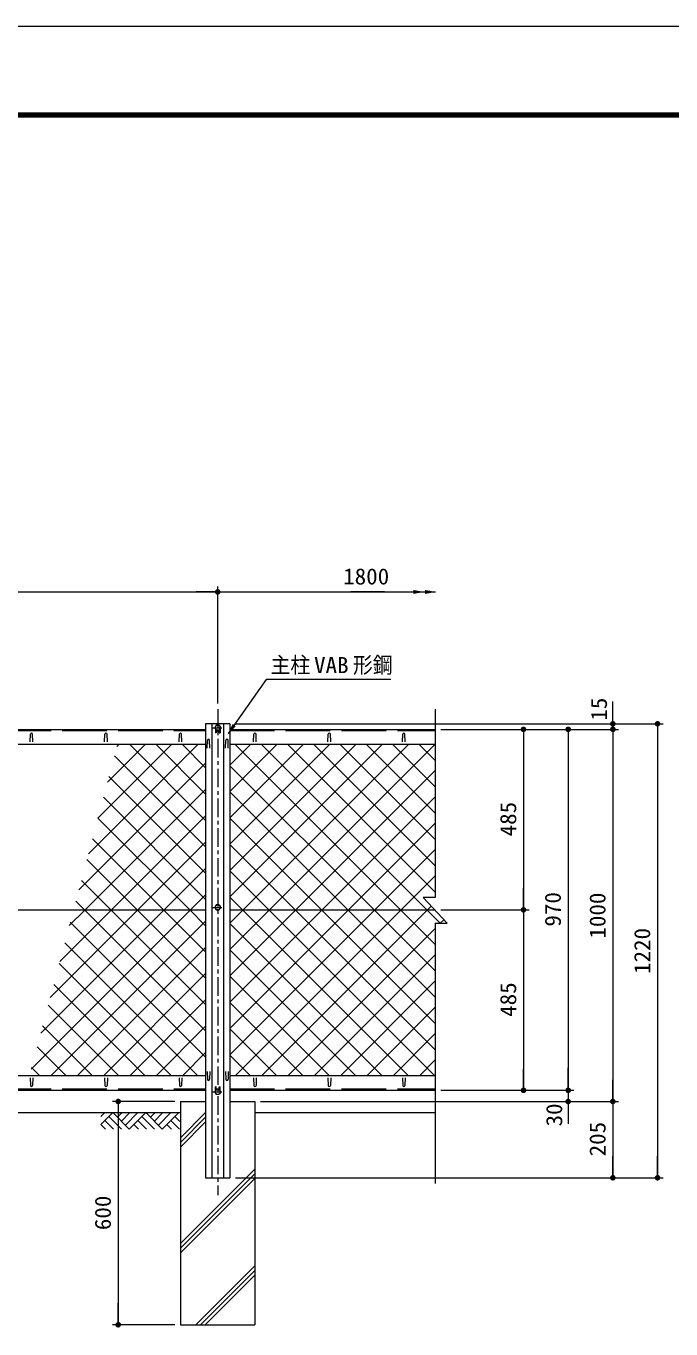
# Model space of a CAD drawing. Units: millimetres at full size. Extents: x -4455 to 4455, y -3150 to 3150.
# Drawn here: x -1749 to -17, y -351 to 3150 of the extents above; entities that cross this region are included whole.
import ezdxf
from ezdxf.enums import TextEntityAlignment as Align

# ---------------------------------------------------------------- set-up
doc = ezdxf.new("R2010")
doc.units = ezdxf.units.MM
doc.header["$LTSCALE"] = 20
for name, pattern in [('DASHED', [7.5, 6, -1.5]), ('USER1', [4, 2.5, -0.5, 0.5, -0.5]), ('USER2', [2, 1.25, -0.25, 0.25, -0.25])]:
    doc.linetypes.add(name, pattern=pattern)
for name, color, linetype, lineweight in [('0-0_1部材', 3, 'Continuous', 18), ('0-1_中心線', 1, 'USER1', 18), ('0-3_SUNPOU', 1, 'Continuous', 18), ('0-4_6文字', 3, 'Continuous', 18), ('0-5_5寸法', 1, 'Continuous', 18), ('0-6_GL', 7, 'Continuous', 18), ('0-7_8部品', 3, 'Continuous', 18), ('0-8_4基礎', 4, 'Continuous', 18), ('0-A_0', 1, 'Continuous', 18), ('0-B_2網', 4, 'Continuous', 18), ('0-E_D-TTL', 7, 'Continuous', 18)]:
    doc.layers.add(name, color=color, linetype=linetype, lineweight=lineweight)
doc.styles.add('ＭＳ ゴシック', font='')
doc.styles.get('ＭＳ ゴシック').set_extended_font_data('MS Gothic')

# ---------------------------------------------------------------- blocks, each defined once
blk = doc.blocks.new('M1')
at = {"layer": '0-3_SUNPOU'}
blk.add_line((-5, 0), (-38.58, 0), dxfattribs=at)
for points in [[(0, 0), (-5, 0), (-4.96, 0.63)], [(0, 0), (-4.96, -0.63), (-5, 0)], [(0, 0), (-4.96, 0.63), (-4.84, 1.24)], [(0, 0), (-4.84, -1.24), (-4.96, -0.63)], [(0, 0), (-4.84, 1.24), (-4.65, 1.84)], [(0, 0), (-4.65, -1.84), (-4.84, -1.24)], [(0, 0), (-4.65, 1.84), (-4.38, 2.41)], [(0, 0), (-4.38, -2.41), (-4.65, -1.84)], [(0, 0), (-4.38, 2.41), (-4.05, 2.94)], [(0, 0), (-4.05, -2.94), (-4.38, -2.41)], [(0, 0), (-4.05, 2.94), (-3.64, 3.42)], [(0, 0), (-3.64, -3.42), (-4.05, -2.94)], [(0, 0), (-3.64, 3.42), (-3.19, 3.85)], [(0, 0), (-3.19, -3.85), (-3.64, -3.42)], [(0, 0), (-3.19, 3.85), (-2.68, 4.22)], [(0, 0), (-2.68, -4.22), (-3.19, -3.85)], [(0, 0), (-2.68, 4.22), (-2.13, 4.52)], [(0, 0), (-2.13, -4.52), (-2.68, -4.22)], [(0, 0), (-2.13, 4.52), (-1.55, 4.76)], [(0, 0), (-1.55, -4.76), (-2.13, -4.52)], [(0, 0), (-1.55, 4.76), (-0.94, 4.91)], [(0, 0), (-0.94, -4.91), (-1.55, -4.76)], [(0, 0), (-0.94, 4.91), (-0.31, 4.99)], [(0, 0), (-0.31, -4.99), (-0.94, -4.91)], [(0, 0), (-0.31, 4.99), (0.31, 4.99)], [(0, 0), (0.31, -4.99), (-0.31, -4.99)], [(0, 0), (0.31, 4.99), (0.94, 4.91)], [(0, 0), (0.94, 4.91), (1.55, 4.76)], [(0, 0), (1.55, 4.76), (2.13, 4.52)], [(0, 0), (2.13, 4.52), (2.68, 4.22)], [(0, 0), (2.68, 4.22), (3.19, 3.85)], [(0, 0), (3.19, 3.85), (3.64, 3.42)], [(0, 0), (3.64, 3.42), (4.05, 2.94)], [(0, 0), (4.05, 2.94), (4.38, 2.41)], [(0, 0), (4.38, 2.41), (4.65, 1.84)], [(0, 0), (4.65, 1.84), (4.84, 1.24)], [(0, 0), (4.84, 1.24), (4.96, 0.63)], [(0, 0), (4.96, 0.63), (5, 0)], [(0, 0), (0.94, -4.91), (0.31, -4.99)], [(0, 0), (1.55, -4.76), (0.94, -4.91)], [(0, 0), (2.13, -4.52), (1.55, -4.76)], [(0, 0), (2.68, -4.22), (2.13, -4.52)], [(0, 0), (3.19, -3.85), (2.68, -4.22)], [(0, 0), (3.64, -3.42), (3.19, -3.85)], [(0, 0), (4.05, -2.94), (3.64, -3.42)], [(0, 0), (4.38, -2.41), (4.05, -2.94)], [(0, 0), (4.65, -1.84), (4.38, -2.41)], [(0, 0), (4.84, -1.24), (4.65, -1.84)], [(0, 0), (4.96, -0.63), (4.84, -1.24)], [(0, 0), (5, 0), (4.96, -0.63)]]:
    blk.add_solid(points, dxfattribs=at)
blk = doc.blocks.new('GL-マーク')
at = {"layer": '0-A_0'}
for p, q in [((-278.75, -14.14), (-264.61, 0)), ((-278.75, -42.43), (-236.32, 0)), ((-236.32, 0), (-177.24, -59.08)), ((-203.01, 0), (-219.67, -16.66)), ((-174.73, 0), (-205.53, -30.8)), ((-146.45, 0), (-191.38, -44.94)), ((-118.16, 0), (-177.24, -59.08)), ((-118.16, 0), (-59.08, -59.08)), ((-84.85, 0), (-101.51, -16.65)), ((-56.57, 0), (-87.36, -30.8)), ((-28.28, 0), (-73.22, -44.94)), ((0, 0), (-59.08, -59.08)), ((-278.75, -42.43), (-262.09, -59.08)), ((-264.61, -28.28), (-233.81, -59.08)), ((-250.46, -14.14), (-205.53, -59.08)), ((-160.59, -42.43), (-143.93, -59.08)), ((-146.44, -28.28), (-115.65, -59.08)), ((-132.3, -14.14), (-87.37, -59.08)), ((-25.77, -59.08), (-42.43, -42.43)), ((2.51, -59.08), (-28.28, -28.28)), ((3.33, -31.61), (-14.14, -14.14))]:
    blk.add_line(p, q, dxfattribs=at)

msp = doc.modelspace()

# ---------------------------------------------------------------- linework, layer by layer
at = {"layer": '0-0_1部材', "color": 4}
for p, q in [((-650.41, 1314.34), (-650.41, 808.03)), ((-682.41, 808.03), (-618.41, 739.11)), ((-650.41, 808.03), (-682.41, 808.03)), ((-650.41, 739.11), (-650.41, 39.57)), ((-650.41, 739.11), (-618.41, 739.11))]:
    msp.add_line(p, q, dxfattribs=at)
at = {"layer": '0-0_1部材', "color": 7}
for p, q in [((-1267.12, 1275.22), (-1267.12, 55.22)), ((-1202.12, 1275.22), (-1267.12, 1275.22)), ((-1202.12, 1275.22), (-1202.12, 55.22)), ((-3002.12, 1260.22), (-1267.12, 1260.22)), ((-1263.14, 1210.07), (-1262.39, 1230.57)), ((-1255.64, 1210.07), (-1256.39, 1230.57)), ((-1213.6, 1210.07), (-1212.85, 1230.57)), ((-1206.1, 1210.07), (-1206.85, 1230.57)), ((-1202.12, 1260.22), (-650.41, 1260.22)), ((-3002.12, 1220.22), (-1267.12, 1220.22)), ((-1202.12, 1220.22), (-650.41, 1220.22)), ((-3002.12, 775.22), (-1267.12, 775.22)), ((-1202.12, 775.22), (-650.41, 775.22)), ((-3002.12, 330.22), (-1267.12, 330.22)), ((-1263.14, 340.38), (-1262.39, 319.88)), ((-1255.64, 340.38), (-1256.39, 319.88)), ((-1213.6, 340.38), (-1212.85, 319.88)), ((-1206.1, 340.38), (-1206.85, 319.88)), ((-1202.12, 330.22), (-650.41, 330.22)), ((-3002.12, 290.22), (-1267.12, 290.22)), ((-1202.12, 290.22), (-650.41, 290.22)), ((-1267.12, 55.22), (-1202.12, 55.22))]:
    msp.add_line(p, q, dxfattribs=at)
at = {"layer": '0-0_1部材'}
for p, q in [((-1250.62, 1275.22), (-1250.62, 55.22)), ((-1218.62, 1275.22), (-1218.62, 55.22)), ((-1738.37, 1226.72), (-1737.62, 1247.22)), ((-1730.87, 1226.72), (-1731.62, 1247.22)), ((-1538.37, 1226.72), (-1537.62, 1247.22)), ((-1530.87, 1226.72), (-1531.62, 1247.22)), ((-1338.37, 1226.72), (-1337.62, 1247.22)), ((-1330.87, 1226.72), (-1331.62, 1247.22)), ((-1138.37, 1226.72), (-1137.62, 1247.22)), ((-1130.87, 1226.72), (-1131.62, 1247.22)), ((-938.37, 1226.72), (-937.62, 1247.22)), ((-930.87, 1226.72), (-931.62, 1247.22)), ((-738.37, 1226.72), (-737.62, 1247.22)), ((-730.87, 1226.72), (-731.62, 1247.22)), ((-1738.37, 323.72), (-1737.62, 303.22)), ((-1730.87, 323.72), (-1731.62, 303.22)), ((-1538.37, 323.72), (-1537.62, 303.22)), ((-1530.87, 323.72), (-1531.62, 303.22)), ((-1338.37, 323.72), (-1337.62, 303.22)), ((-1330.87, 323.72), (-1331.62, 303.22)), ((-1138.37, 323.72), (-1137.62, 303.22)), ((-1130.87, 323.72), (-1131.62, 303.22)), ((-938.37, 323.72), (-937.62, 303.22)), ((-930.87, 323.72), (-931.62, 303.22)), ((-738.37, 323.72), (-737.62, 303.22)), ((-730.87, 323.72), (-731.62, 303.22))]:
    msp.add_line(p, q, dxfattribs=at)
at = {"layer": '0-0_1部材', "color": 1, "linetype": 'DASHED'}
for p, q in [((-3002.12, 1257.22), (-1267.12, 1257.22)), ((-1202.12, 1257.22), (-650.41, 1257.22)), ((-3002.12, 294.22), (-1267.12, 294.22)), ((-1202.12, 294.22), (-650.41, 294.22))]:
    msp.add_line(p, q, dxfattribs=at)
at = {"layer": '0-0_1部材'}
for centre, start, end in [((-1734.62, 1247.22), 0, 180), ((-1534.62, 1247.22), 0, 180), ((-1334.62, 1247.22), 0, 180), ((-1134.62, 1247.22), 0, 180), ((-934.62, 1247.22), 0, 180), ((-734.62, 1247.22), 0, 180), ((-1734.62, 303.22), 180, 0), ((-1534.62, 303.22), 180, 0), ((-1334.62, 303.22), 180, 0), ((-1134.62, 303.22), 180, 0), ((-934.62, 303.22), 180, 0), ((-734.62, 303.22), 180, 0)]:
    msp.add_arc(centre, 3, start, end, dxfattribs=at)
at = {"layer": '0-0_1部材', "color": 7}
for centre, start, end in [((-1259.39, 1230.57), 0, 180), ((-1209.85, 1230.57), 0, 180), ((-1259.39, 319.88), 180, 0), ((-1209.85, 319.88), 180, 0)]:
    msp.add_arc(centre, 3, start, end, dxfattribs=at)
at = {"layer": '0-1_中心線'}
msp.add_line((-1234.62, 1314.55), (-1234.62, 8.08), dxfattribs=at)
at = {"layer": '0-4_6文字', "color": 7}
msp.add_lwpolyline([(-769.15, 1394.16), (-1104.68, 1394.16), (-1206.36, 1248.73)], dxfattribs=at)
msp.add_solid([(-1207.51, 1247.09), (-1194.59, 1274.66), (-1186.05, 1268.69)], dxfattribs=at)
at = {"layer": '0-5_5寸法'}
for p, q in [((-3034.62, 1629.55), (-1234.62, 1629.55)), ((-1234.62, 1329.55), (-1234.62, 1644.55)), ((-1230.19, 1629.55), (-675.22, 1629.55)), ((-901.82, 1629.55), (-681.14, 1629.55)), ((-786.47, 1629.55), (-877.06, 1629.55)), ((-870.28, 1629.55), (-649.6, 1629.55)), ((-173.26, 1305.22), (-173.26, 1335.22)), ((-1187.12, 1275.22), (-158.26, 1275.22)), ((-1187.12, 1275.22), (-38.26, 1275.22)), ((-173.26, 1260.22), (-173.26, 1275.22)), ((-53.26, 1275.22), (-53.26, 55.22)), ((-635.41, 1260.22), (-398.26, 1260.22)), ((-635.41, 1260.22), (-278.26, 1260.22)), ((-635.41, 1260.22), (-158.26, 1260.22)), ((-635.41, 1260.22), (-158.26, 1260.22)), ((-413.26, 1260.22), (-413.26, 775.22)), ((-293.26, 1260.22), (-293.26, 290.22)), ((-173.26, 1260.22), (-173.26, 260.22)), ((-173.26, 1230.22), (-173.26, 1200.22)), ((-635.41, 775.22), (-398.26, 775.22)), ((-635.41, 775.22), (-398.26, 775.22)), ((-413.26, 775.22), (-413.26, 290.22)), ((-293.26, 320.22), (-293.26, 350.22)), ((-635.41, 290.22), (-398.26, 290.22)), ((-635.41, 290.22), (-278.26, 290.22)), ((-635.41, 290.22), (-278.26, 290.22)), ((-293.26, 290.22), (-293.26, 260.22)), ((-1349.62, 260.22), (-1516.78, 260.22)), ((-1501.78, 260.22), (-1501.78, -339.78)), ((-1119.62, 260.22), (-278.26, 260.22)), ((-1119.62, 260.22), (-158.26, 260.22)), ((-1119.62, 260.22), (-158.26, 260.22)), ((-173.26, 260.22), (-173.26, 55.22)), ((-293.26, 230.22), (-293.26, 200.22)), ((-1187.12, 55.22), (-158.26, 55.22)), ((-1187.12, 55.22), (-38.26, 55.22)), ((-1349.62, -339.78), (-1516.78, -339.78))]:
    msp.add_line(p, q, dxfattribs=at)
for points in [[(-679.14, 1629.55), (-709.14, 1624.34), (-709.14, 1634.76)], [(-647.6, 1629.55), (-677.6, 1624.34), (-677.6, 1634.76)]]:
    msp.add_solid(points, dxfattribs=at)
at = {"layer": '0-6_GL'}
for p, q in [((-2934.62, 230.22), (-1334.62, 230.22)), ((-1134.62, 230.22), (-650.41, 230.22))]:
    msp.add_line(p, q, dxfattribs=at)
at = {"layer": '0-7_8部品', "color": 1, "linetype": 'USER2'}
for p, q in [((-1248.05, 1264.67), (-1221.17, 1264.67)), ((-1248.06, 781.65), (-1221.18, 781.65)), ((-1248.05, 285.77), (-1221.17, 285.77))]:
    msp.add_line(p, q, dxfattribs=at)
at = {"layer": '0-7_8部品', "color": 7}
for p, q in [((-1240.87, 1261.92), (-1240.87, 1250.99)), ((-1240.04, 1260.49), (-1240.87, 1260.49)), ((-1229.19, 1260.49), (-1228.37, 1260.49)), ((-1228.37, 1261.92), (-1228.37, 1250.99)), ((-1238.87, 1255.99), (-1240.87, 1255.99)), ((-1238.87, 1250.99), (-1240.87, 1250.99)), ((-1238.87, 1258.46), (-1238.87, 1250.99)), ((-1238.87, 1256.22), (-1230.37, 1256.22)), ((-1230.37, 1255.99), (-1228.37, 1255.99)), ((-1240.87, 288.53), (-1240.87, 299.45)), ((-1238.87, 294.45), (-1240.87, 294.45)), ((-1240.04, 289.95), (-1240.87, 289.95)), ((-1238.87, 294.22), (-1230.37, 294.22)), ((-1230.37, 299.45), (-1228.37, 299.45)), ((-1230.37, 291.99), (-1230.37, 299.45)), ((-1230.37, 294.45), (-1228.37, 294.45)), ((-1229.19, 289.95), (-1228.37, 289.95)), ((-1228.37, 288.53), (-1228.37, 299.45))]:
    msp.add_line(p, q, dxfattribs=at)
at = {"layer": '0-7_8部品'}
for points in [[(-1226.78, 1264.67), (-1230.7, 1271.46), (-1238.54, 1271.46), (-1242.46, 1264.67), (-1238.54, 1257.88), (-1230.7, 1257.88)], [(-1226.79, 781.65), (-1230.71, 788.44), (-1238.55, 788.44), (-1242.47, 781.65), (-1238.55, 774.86), (-1230.71, 774.86)], [(-1226.78, 285.77), (-1230.7, 278.98), (-1238.54, 278.98), (-1242.46, 285.77), (-1238.54, 292.56), (-1230.7, 292.56)]]:
    msp.add_lwpolyline(points, close=True, dxfattribs=at)
at = {"layer": '0-7_8部品', "color": 7}
for points in [[(-1230.37, 1258.46), (-1230.37, 1250.99), (-1228.37, 1250.99)], [(-1238.87, 291.99), (-1238.87, 299.45), (-1240.87, 299.45)]]:
    msp.add_lwpolyline(points, dxfattribs=at)
at = {"layer": '0-7_8部品'}
for centre in [(-1234.62, 1264.67), (-1234.63, 781.65), (-1234.62, 285.77)]:
    msp.add_circle(centre, 6.8, dxfattribs=at)
at = {"layer": '0-8_4基礎', "color": 7}
for p, q in [((-1334.62, 260.22), (-1267.12, 260.22)), ((-1334.62, 260.22), (-1334.62, -339.78)), ((-1202.12, 260.22), (-1134.62, 260.22)), ((-1134.62, 260.22), (-1134.62, -339.78)), ((-1334.62, -339.78), (-1134.62, -339.78))]:
    msp.add_line(p, q, dxfattribs=at)
at = {"layer": '0-8_4基礎'}
for p, q in [((-1334.62, 162.73), (-1267.12, 230.23)), ((-1334.62, 150.23), (-1267.12, 217.73)), ((-1334.62, 137.73), (-1267.12, 205.23)), ((-1334.62, -121.86), (-1134.62, 78.14)), ((-1334.62, -134.36), (-1134.62, 65.64)), ((-1334.62, -146.86), (-1134.62, 53.14)), ((-1293.22, -339.78), (-1134.62, -181.17)), ((-1280.72, -339.78), (-1134.62, -193.67)), ((-1268.22, -339.78), (-1134.62, -206.17))]:
    msp.add_line(p, q, dxfattribs=at)
at = {"layer": '0-B_2網'}
for p, q in [((-1581.93, 925.32), (-1287.03, 1220.22)), ((-1556.34, 1021.62), (-1357.74, 1220.22)), ((-1530.75, 1117.92), (-1428.45, 1220.22)), ((-1505.16, 1214.22), (-1499.16, 1220.22)), ((-1267.12, 1015.52), (-1471.83, 1220.22)), ((-1267.12, 1086.23), (-1401.11, 1220.22)), ((-1267.12, 1156.94), (-1330.4, 1220.22)), ((-1202.12, 1163.71), (-1145.6, 1220.22)), ((-1202.12, 1093), (-1074.89, 1220.22)), ((-1202.12, 1022.29), (-1004.18, 1220.22)), ((-1202.12, 951.58), (-933.47, 1220.22)), ((-1202.12, 880.87), (-862.76, 1220.22)), ((-1202.12, 810.16), (-792.05, 1220.22)), ((-1166.34, 775.22), (-721.34, 1220.22)), ((-1095.63, 775.22), (-650.63, 1220.22)), ((-650.41, 823.07), (-1047.56, 1220.22)), ((-650.41, 893.78), (-976.85, 1220.22)), ((-650.41, 964.49), (-906.14, 1220.22)), ((-650.41, 1035.21), (-835.43, 1220.22)), ((-650.41, 1105.92), (-764.72, 1220.22)), ((-650.41, 1176.63), (-694.01, 1220.22)), ((-1607.52, 829.01), (-1267.12, 1169.42)), ((-1267.12, 944.8), (-1511.74, 1189.43)), ((-1267.12, 874.09), (-1526.59, 1133.57)), ((-1024.92, 775.22), (-650.41, 1149.73)), ((-1590.6, 775.22), (-1267.12, 1098.71)), ((-885.4, 775.22), (-1202.12, 1091.94)), ((-1267.12, 803.38), (-1541.44, 1077.7)), ((-954.21, 775.22), (-650.41, 1079.02)), ((-1309.67, 775.22), (-1556.28, 1021.84)), ((-1519.89, 775.22), (-1267.12, 1028)), ((-956.11, 775.22), (-1202.12, 1021.23)), ((-883.5, 775.22), (-650.41, 1008.31)), ((-1380.38, 775.22), (-1571.13, 965.97)), ((-1449.18, 775.22), (-1267.12, 957.29)), ((-1026.83, 775.22), (-1202.12, 950.52)), ((-1451.09, 775.22), (-1585.97, 910.11)), ((-1378.47, 775.22), (-1267.12, 886.58)), ((-1097.54, 775.22), (-1202.12, 879.8)), ((-1521.8, 775.22), (-1600.82, 854.24)), ((-1307.76, 775.22), (-1267.12, 815.87)), ((-1168.25, 775.22), (-1202.12, 809.09)), ((-1735.48, 347.5), (-1307.76, 775.22)), ((-1709.89, 443.81), (-1378.47, 775.22)), ((-1684.3, 540.11), (-1449.18, 775.22)), ((-1658.71, 636.41), (-1519.89, 775.22)), ((-1633.12, 732.71), (-1590.6, 775.22)), ((-1592.51, 775.22), (-1615.67, 798.38)), ((-1267.12, 449.83), (-1592.51, 775.22)), ((-1267.12, 520.54), (-1521.8, 775.22)), ((-1267.12, 591.25), (-1451.09, 775.22)), ((-1267.12, 661.96), (-1380.38, 775.22)), ((-1267.12, 732.67), (-1309.67, 775.22)), ((-1202.12, 739.45), (-1166.34, 775.22)), ((-1202.12, 668.74), (-1095.63, 775.22)), ((-1202.12, 598.03), (-1024.92, 775.22)), ((-1202.12, 527.31), (-954.21, 775.22)), ((-1202.12, 456.6), (-883.5, 775.22)), ((-723.25, 330.22), (-1168.25, 775.22)), ((-652.54, 330.22), (-1097.54, 775.22)), ((-650.41, 398.81), (-1026.83, 775.22)), ((-650.41, 469.52), (-956.11, 775.22)), ((-650.41, 540.23), (-885.4, 775.22)), ((-1682.05, 330.22), (-1267.12, 745.16)), ((-1267.12, 379.12), (-1630.51, 742.51)), ((-793.96, 330.22), (-1202.12, 738.38)), ((-636.77, 739.11), (-627.25, 748.63)), ((-1045.65, 330.22), (-650.41, 725.47)), ((-1288.93, 330.22), (-1645.36, 686.65)), ((-1611.34, 330.22), (-1267.12, 674.45)), ((-864.67, 330.22), (-1202.12, 667.67)), ((-1359.64, 330.22), (-1660.2, 630.78)), ((-974.94, 330.22), (-650.41, 654.76)), ((-1540.63, 330.22), (-1267.12, 603.74)), ((-935.38, 330.22), (-1202.12, 596.96)), ((-1430.35, 330.22), (-1675.05, 574.92)), ((-904.23, 330.22), (-650.41, 584.05)), ((-1469.92, 330.22), (-1267.12, 533.03)), ((-1006.09, 330.22), (-1202.12, 526.25)), ((-1501.06, 330.22), (-1689.89, 519.05)), ((-833.52, 330.22), (-650.41, 513.34)), ((-1571.77, 330.22), (-1704.74, 463.19)), ((-1399.21, 330.22), (-1267.12, 462.31)), ((-1076.8, 330.22), (-1202.12, 455.54)), ((-762.81, 330.22), (-650.41, 442.63)), ((-1642.49, 330.22), (-1719.59, 407.32)), ((-1328.5, 330.22), (-1267.12, 391.6)), ((-1713.2, 330.22), (-1734.43, 351.46)), ((-1147.51, 330.22), (-1202.12, 384.83)), ((-692.1, 330.22), (-650.41, 371.91))]:
    msp.add_line(p, q, dxfattribs=at)
for points in [[(-650.41, 681.65), (-743.98, 775.22), (-1188.98, 1220.22)], [(-637.15, 739.11), (-673.27, 775.22), (-1118.27, 1220.22)], [(-650.41, 610.94), (-814.69, 775.22), (-1202.12, 1162.65)], [(-1202.12, 385.89), (-812.79, 775.22), (-650.41, 937.6)], [(-1187.08, 330.22), (-742.08, 775.22), (-650.41, 866.89)], [(-1116.37, 330.22), (-671.37, 775.22), (-661.3, 785.29)]]:
    msp.add_lwpolyline(points, dxfattribs=at)
at = {"layer": '0-E_D-TTL', "color": 2}
msp.add_lwpolyline([(-4455.04, 3150.26), (4454.66, 3150.26), (4454.66, -3150.17), (-4455.04, -3150.17)], close=True, dxfattribs=at)
at = {"layer": '0-E_D-TTL'}
for points in [[(-4168.65, 2916.91), (4168.28, 2916.91), (4168.28, -2916.82), (-4168.65, -2916.82)], [(-4166, 2914.26), (4165.63, 2914.26), (4165.63, -2914.17), (-4166, -2914.17)], [(-4163.35, 2911.6), (4162.97, 2911.6), (4162.97, -2911.52), (-4163.35, -2911.52)], [(-4160.7, 2908.95), (4160.32, 2908.95), (4160.32, -2908.87), (-4160.7, -2908.87)], [(-4158.05, 2906.3), (4157.67, 2906.3), (4157.67, -2906.22), (-4158.05, -2906.22)]]:
    msp.add_lwpolyline(points, close=True, dxfattribs=at)

# ---------------------------------------------------------------- block references
at = {"layer": '0-5_5寸法', "xscale": 1.5, "yscale": 1.5}
msp.add_blockref('M1', (-1234.62, 1629.55), dxfattribs=at)
for p, rotation in [((-173.26, 1275.22), 270), ((-413.26, 1260.22), 90), ((-293.26, 1260.22), 90), ((-173.26, 1260.22), 90), ((-173.26, 1260.22), 90), ((-53.26, 1275.22), 90), ((-413.26, 775.22), 270), ((-413.26, 775.22), 90), ((-413.26, 290.22), 270), ((-293.26, 290.22), 270), ((-293.26, 290.22), 270), ((-173.26, 260.22), 270), ((-1501.78, 260.22), 90), ((-293.26, 260.22), 90), ((-173.26, 260.22), 90), ((-173.26, 55.22), 270), ((-53.26, 55.22), 270), ((-1501.78, -339.78), 270)]:
    msp.add_blockref('M1', p, dxfattribs=dict(at, rotation=rotation))
at = {"layer": '0-6_GL', "xscale": 0.75, "yscale": 0.75}
msp.add_blockref('GL-マーク', (-1339.12, 230.22), dxfattribs=at)

# ---------------------------------------------------------------- texts
at = {"layer": '0-4_6文字', "style": 'ＭＳ ゴシック'}
for s, width, p in [('主柱', 0.9, (-1092.41, 1398.54)), ('VAB', 1.05, (-975.75, 1398.35)), ('形鋼', 0.9, (-871.18, 1398.54))]:
    msp.add_text(s, height=43.26, dxfattribs=dict(at, width=width)).set_placement(p, align=Align.BOTTOM_LEFT)
at = {"layer": '0-5_5寸法', "color": 3, "style": 'ＭＳ ゴシック', "width": 1.05}
msp.add_text('1800', height=43.26, dxfattribs=at).set_placement((-897.61, 1636.64), align=Align.BOTTOM_LEFT)
for s, p in [('15', (-176.14, 1283.64)), ('485', (-419.93, 972.72)), ('970', (-299.93, 730.22)), ('1000', (-179.93, 697.97)), ('1220', (-59.93, 602.97)), ('485', (-419.93, 487.72)), ('30', (-296.36, 193.17)), ('205', (-179.93, 112.72)), ('600', (-1508.45, -85.53))]:
    msp.add_text(s, height=43.26, rotation=90, dxfattribs=at).set_placement(p, align=Align.BOTTOM_LEFT)

doc.saveas('drawing.dxf')
